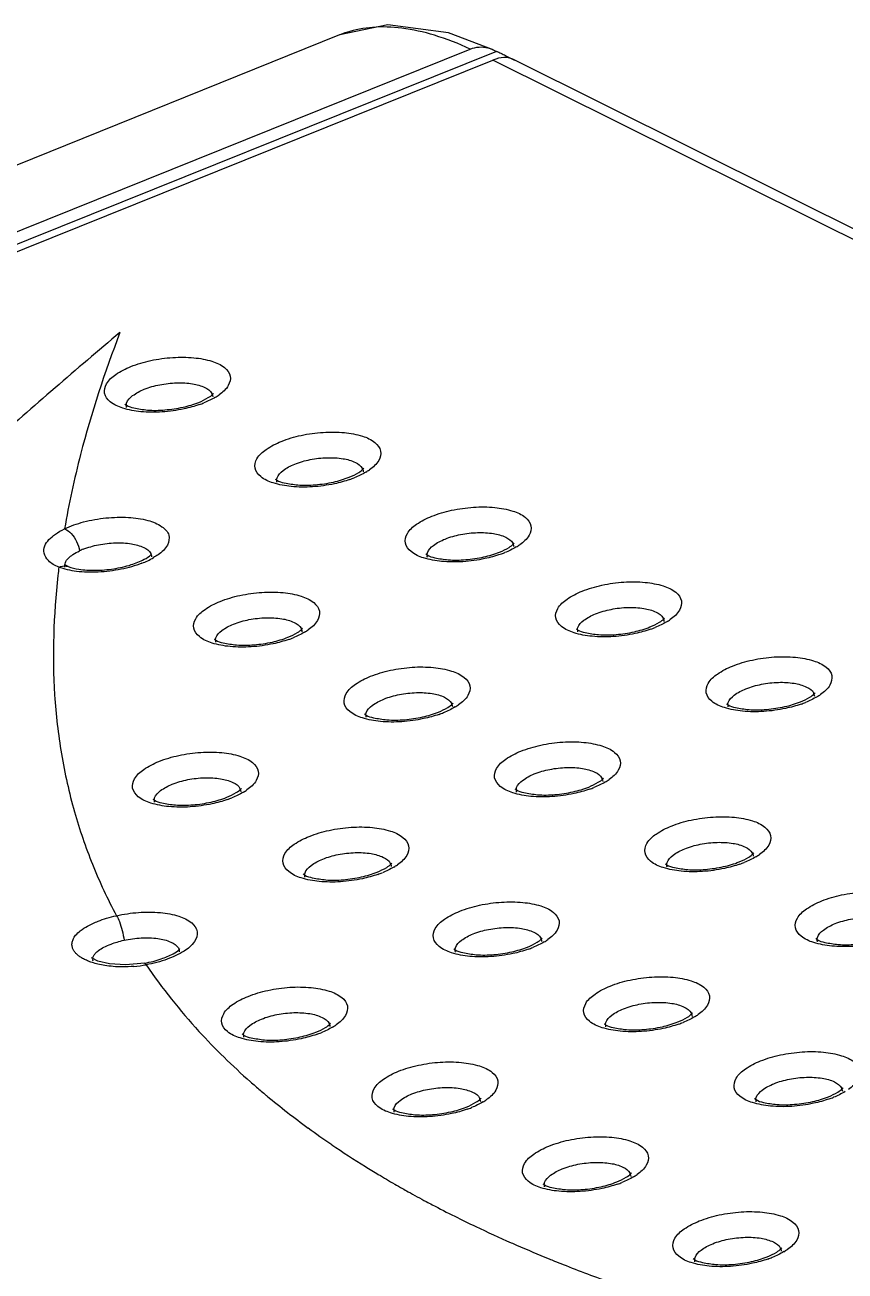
# Model space of a CAD drawing. Header units: millimetres. Extents: x 2099 to 2627, y -288 to 79.
# Drawn here: x 2248.92 to 2269.77, y -159.13 to -127.43 of the extents above; entities that cross this region are included whole.
import ezdxf

# ---------------------------------------------------------------- set-up
doc = ezdxf.new("R2010")
doc.units = ezdxf.units.MM
doc.layers.add('06___PRT_ALL_SURFS', color=7, linetype='Continuous')

msp = doc.modelspace()

# ---------------------------------------------------------------- linework, layer by layer
at = {"color": 7, "linetype": 'Continuous'}
for p, q in [((2256.919, -127.686), (2192.947, -153.447)), ((2325.911, -160.482), (2261.323, -128.306)), ((2250.016, -141.209), (2249.948, -141.178)), ((2250.016, -141.209), (2250.016, -141.209)), ((2250.641, -151.243), (2250.641, -151.242)), ((2251.966, -151.298), (2251.479, -151.345)), ((2252, -151.34), (2251.966, -151.298))]:
    msp.add_line(p, q, dxfattribs=at)
for points in [[(2260.826, -128.063), (2259.686, -127.634), (2258.145, -127.431), (2256.924, -127.684)], [(2251.479, -151.345), (2251.071, -151.319), (2250.775, -151.247), (2250.627, -151.175), (2250.612, -151.164)]]:
    msp.add_lwpolyline(points, dxfattribs=at)
for centre, radius, start, end in [((2365.368, -270.402), 176.829, 130.15633, 131.56336), ((2253.472, -136.903), 0.222, 18.2827, 23.0483), ((2252.87, -135.415), 1.735, 300.9722, 304.525), ((2251.757, -137.125), 0.264, 175.465, 187.7206), ((2252.441, -134.491), 2.754, 289.3773, 291.9184), ((2257.295, -138.807), 0.222, 18.2827, 23.0483), ((2256.693, -137.319), 1.735, 300.9722, 304.525), ((2255.58, -139.029), 0.264, 175.465, 187.7206), ((2256.265, -136.396), 2.754, 289.3773, 291.9184), ((2261.119, -140.712), 0.222, 18.2827, 23.0483), ((2260.516, -139.224), 1.735, 300.9722, 304.525), ((2251.01, -142.293), 1.641, 111.9002, 115.3527), ((2251.027, -138.929), 2.361, 291.5292, 295.4166), ((2251.186, -139.263), 1.991, 295.415, 300.2321), ((2259.404, -140.934), 0.264, 175.465, 187.7206), ((2260.088, -138.3), 2.754, 289.3773, 291.9184), ((2264.942, -142.617), 0.222, 18.2827, 23.0483), ((2264.34, -141.129), 1.735, 300.9722, 304.525), ((2255.74, -142.878), 0.222, 18.2827, 23.0483), ((2255.137, -141.39), 1.735, 300.9722, 304.525), ((2263.227, -142.839), 0.264, 175.465, 187.7206), ((2263.912, -140.205), 2.754, 289.3773, 291.9184), ((2254.024, -143.1), 0.264, 175.465, 187.7206), ((2254.709, -140.467), 2.754, 289.3773, 291.9184), ((2268.766, -144.522), 0.222, 18.2827, 23.0483), ((2268.163, -143.034), 1.735, 300.9722, 304.525), ((2259.563, -144.783), 0.222, 18.2827, 23.0483), ((2258.961, -143.295), 1.735, 300.9722, 304.525), ((2267.051, -144.744), 0.264, 175.465, 187.7206), ((2267.735, -142.11), 2.754, 289.3773, 291.9184), ((2257.848, -145.005), 0.264, 175.465, 187.7206), ((2258.532, -142.371), 2.754, 289.3773, 291.9184), ((2263.387, -146.688), 0.222, 18.2827, 23.0483), ((2262.784, -145.2), 1.735, 300.9722, 304.525), ((2253.153, -144.537), 2.754, 289.3773, 291.9184), ((2254.184, -146.949), 0.222, 18.2827, 23.0483), ((2253.581, -145.461), 1.735, 300.9722, 304.525), ((2261.671, -146.91), 0.264, 175.465, 187.7206), ((2262.356, -144.276), 2.754, 289.3773, 291.9184), ((2252.468, -147.171), 0.264, 175.465, 187.7206), ((2267.21, -148.592), 0.222, 18.2827, 23.0483), ((2266.608, -147.104), 1.735, 300.9722, 304.525), ((2258.007, -148.854), 0.222, 18.2827, 23.0483), ((2257.405, -147.366), 1.735, 300.9722, 304.525), ((2265.495, -148.815), 0.264, 175.465, 187.7206), ((2266.179, -146.181), 2.754, 289.3773, 291.9184), ((2256.292, -149.076), 0.264, 175.465, 187.7206), ((2256.976, -146.442), 2.754, 289.3773, 291.9184), ((2261.831, -150.759), 0.222, 18.2827, 23.0483), ((2261.228, -149.271), 1.735, 300.9722, 304.525), ((2269.318, -150.719), 0.264, 175.465, 187.7206), ((2250.826, -151.212), 0.187, 170.9282, 189.1969), ((2252.589, -151.033), 0.262, 5.285, 17.8376), ((2260.115, -150.981), 0.264, 175.465, 187.7206), ((2260.8, -148.347), 2.754, 289.3773, 291.9184), ((2251.409, -148.081), 3.313, 274.8244, 280.2852), ((2265.654, -152.663), 0.222, 18.2827, 23.0483), ((2265.052, -151.175), 1.735, 300.9722, 304.525), ((2255.421, -150.513), 2.754, 289.3773, 291.9184), ((2256.451, -152.925), 0.222, 18.2827, 23.0483), ((2255.849, -151.437), 1.735, 300.9722, 304.525), ((2263.939, -152.885), 0.264, 175.465, 187.7206), ((2264.623, -150.252), 2.754, 289.3773, 291.9184), ((2254.736, -153.147), 0.264, 175.465, 187.7206), ((2267.418, -139.852), 19.293, 229.0644, 230.011), ((2267.62, -139.611), 19.607, 230.0091, 230.2194), ((2268.376, -138.683), 20.804, 230.2543, 233.9019), ((2269.478, -154.568), 0.222, 18.2827, 23.0483), ((2259.244, -152.418), 2.754, 289.3773, 291.9184), ((2260.275, -154.829), 0.222, 18.2827, 23.0483), ((2259.672, -153.341), 1.735, 300.9722, 304.525), ((2267.762, -154.79), 0.264, 175.465, 187.7206), ((2268.447, -152.156), 2.754, 289.3773, 291.9184), ((2258.56, -155.052), 0.264, 175.465, 187.7206), ((2269.4, -137.301), 22.523, 233.869, 235.7387), ((2270.409, -135.819), 24.317, 235.7395, 238.1386), ((2271.182, -134.588), 25.771, 238.1246, 238.9848), ((2271.633, -133.836), 26.647, 238.9854, 240.0234), ((2271.974, -133.247), 27.328, 240.0211, 240.4958), ((2263.068, -154.323), 2.754, 289.3773, 291.9184), ((2264.098, -156.734), 0.222, 18.2827, 23.0483), ((2263.496, -155.246), 1.735, 300.9722, 304.525), ((2272.166, -132.908), 27.718, 240.4955, 240.8373), ((2272.513, -132.285), 28.431, 240.8404, 241.9007), ((2262.383, -156.956), 0.264, 175.465, 187.7206), ((2272.868, -131.621), 29.183, 241.8976, 242.2331), ((2273.297, -130.802), 30.108, 242.2379, 243.4649), ((2273.891, -129.618), 31.433, 243.4603, 244.543), ((2275.021, -127.238), 34.067, 244.5471, 246.2089), ((2275.812, -125.464), 36.01, 246.1962, 246.4337), ((2276.71, -123.381), 38.278, 246.4492, 247.7938), ((2277.28, -121.99), 39.781, 247.7896, 248.0061), ((2266.891, -156.227), 2.754, 289.3773, 291.9184), ((2267.922, -158.639), 0.222, 18.2827, 23.0483), ((2267.319, -157.151), 1.735, 300.9722, 304.525), ((2277.496, -121.456), 40.358, 248.0064, 248.3388), ((2278.416, -119.108), 42.879, 248.354, 250.1296), ((2266.206, -158.861), 0.264, 175.465, 187.7206)]:
    msp.add_arc(centre, radius, start, end, dxfattribs=at)
for points, start_tangent, end_tangent in [([(2251.336, -135.253), (2250.335, -138.356), (2249.926, -140.25)], (-0.357003, -0.934103), (-0.169471, -0.985535)), ([(2251.613, -136.121), (2252.118, -135.969), (2252.676, -135.891), (2253.216, -135.898), (2253.674, -135.988), (2253.994, -136.15), (2254.137, -136.365), (2254.088, -136.605), (2253.853, -136.844)], (0.927618, 0.373531), (-0.823672, -0.567066)), ([(2251.866, -137.27), (2251.408, -137.179), (2251.088, -137.017), (2250.945, -136.802), (2250.994, -136.562), (2251.23, -136.324), (2251.613, -136.121)], (-0.995126, 0.098613), (0.927618, 0.373531)), ([(2251.954, -136.699), (2252.347, -136.585), (2252.778, -136.536), (2253.182, -136.561), (2253.495, -136.655), (2253.672, -136.805), (2253.677, -136.815)], (0.927618, 0.373531), (0.391937, -0.919992)), ([(2251.494, -137.104), (2251.504, -137.049), (2251.658, -136.862)], (0.079018, 0.996873), (0.798858, 0.601519)), ([(2251.658, -136.862), (2251.954, -136.699)], (0.798858, 0.601519), (0.927618, 0.373531)), ([(2253.338, -137.033), (2253.58, -136.912), (2253.695, -136.822)], (0.927618, 0.373531), (0.660031, 0.751238)), ([(2253.762, -136.902), (2253.469, -137.046)], (-0.857223, -0.514945), (-0.927618, -0.373531)), ([(2253.683, -136.833), (2253.695, -136.891)], (0.314131, -0.94938), (0.078141, -0.996942)), ([(2253.695, -136.822), (2253.711, -136.805)], (0.660031, 0.751238), (0.813756, 0.581206)), ([(2251.46, -137.079), (2251.5, -137.106), (2251.69, -137.175), (2252.032, -137.228)], (0.910348, -0.413844), (0.995277, -0.097074)), ([(2252.964, -137.199), (2252.407, -137.276), (2251.866, -137.27)], (-0.977407, -0.211367), (-0.995126, 0.098613)), ([(2252.032, -137.228), (2252.477, -137.224), (2252.941, -137.154)], (0.995277, -0.097074), (0.975849, 0.218447)), ([(2252.941, -137.154), (2253.338, -137.033)], (0.975849, 0.218447), (0.927618, 0.373531)), ([(2253.355, -137.089), (2252.964, -137.199)], (-0.943267, -0.332036), (-0.977407, -0.211367)), ([(2255.436, -138.026), (2255.942, -137.873), (2256.499, -137.796), (2257.039, -137.803), (2257.497, -137.893), (2257.817, -138.055), (2257.961, -138.27), (2257.912, -138.51), (2257.676, -138.748)], (0.927618, 0.373531), (-0.823672, -0.567066)), ([(2255.69, -139.174), (2255.232, -139.084), (2254.912, -138.922), (2254.768, -138.707), (2254.817, -138.467), (2255.053, -138.229), (2255.436, -138.026)], (-0.995126, 0.098613), (0.927618, 0.373531)), ([(2255.777, -138.604), (2256.171, -138.489), (2256.602, -138.441), (2257.005, -138.466), (2257.319, -138.56), (2257.495, -138.71), (2257.5, -138.72)], (0.927618, 0.373531), (0.391937, -0.919992)), ([(2255.317, -139.009), (2255.328, -138.954), (2255.481, -138.767)], (0.079018, 0.996873), (0.798858, 0.601519)), ([(2255.481, -138.767), (2255.777, -138.604)], (0.798858, 0.601519), (0.927618, 0.373531)), ([(2257.161, -138.937), (2257.404, -138.816), (2257.519, -138.727)], (0.927618, 0.373531), (0.660031, 0.751238)), ([(2257.586, -138.807), (2257.293, -138.951)], (-0.857223, -0.514945), (-0.927618, -0.373531)), ([(2257.507, -138.738), (2257.518, -138.796)], (0.314131, -0.94938), (0.078141, -0.996942)), ([(2257.519, -138.727), (2257.534, -138.71)], (0.660031, 0.751238), (0.813756, 0.581206)), ([(2255.284, -138.983), (2255.323, -139.01), (2255.513, -139.08), (2255.856, -139.132)], (0.910348, -0.413844), (0.995277, -0.097074)), ([(2256.787, -139.104), (2256.23, -139.181), (2255.69, -139.174)], (-0.977407, -0.211367), (-0.995126, 0.098613)), ([(2255.856, -139.132), (2256.3, -139.129), (2256.764, -139.059)], (0.995277, -0.097074), (0.975849, 0.218447)), ([(2256.764, -139.059), (2257.161, -138.937)], (0.975849, 0.218447), (0.927618, 0.373531)), ([(2257.179, -138.994), (2256.787, -139.104)], (-0.943267, -0.332036), (-0.977407, -0.211367)), ([(2259.26, -139.931), (2259.765, -139.778), (2260.323, -139.701), (2260.863, -139.707), (2261.321, -139.798), (2261.641, -139.96), (2261.784, -140.175), (2261.735, -140.415), (2261.5, -140.653)], (0.927618, 0.373531), (-0.823672, -0.567066)), ([(2249.926, -140.25), (2250.41, -140.076), (2250.98, -139.974), (2251.548, -139.96), (2252.045, -140.037), (2252.403, -140.195), (2252.576, -140.412), (2252.541, -140.662), (2252.303, -140.91), (2252.188, -140.983)], (0.903171, 0.429281), (-0.863464, -0.50441)), ([(2259.513, -141.079), (2259.055, -140.989), (2258.735, -140.827), (2258.592, -140.612), (2258.641, -140.372), (2258.876, -140.133), (2259.26, -139.931)], (-0.995126, 0.098613), (0.927618, 0.373531)), ([(2249.781, -141.225), (2249.515, -141.058), (2249.407, -140.867), (2249.425, -140.685), (2249.53, -140.524), (2249.693, -140.385), (2249.926, -140.25)], (-0.926482, 0.37634), (0.896535, 0.442973)), ([(2249.926, -140.25), (2250.094, -140.369), (2250.233, -140.573), (2250.307, -140.81)], (0.934082, -0.35706), (0.144677, -0.989479)), ([(2259.601, -140.509), (2259.994, -140.394), (2260.425, -140.346), (2260.829, -140.37), (2261.142, -140.465), (2261.319, -140.615), (2261.323, -140.625)], (0.927618, 0.373531), (0.391937, -0.919992)), ([(2250.398, -140.77), (2250.791, -140.656), (2251.223, -140.607), (2251.626, -140.632)], (0.927618, 0.373531), (0.986683, -0.162656)), ([(2251.626, -140.632), (2251.939, -140.726), (2252.116, -140.876), (2252.128, -140.906)], (0.986683, -0.162656), (0.304893, -0.952387)), ([(2259.141, -140.913), (2259.151, -140.859), (2259.304, -140.672)], (0.079018, 0.996873), (0.798858, 0.601519)), ([(2259.304, -140.672), (2259.601, -140.509)], (0.798858, 0.601519), (0.927618, 0.373531)), ([(2260.985, -140.842), (2261.227, -140.721), (2261.342, -140.632)], (0.927618, 0.373531), (0.660031, 0.751238)), ([(2261.409, -140.711), (2261.116, -140.856)], (-0.857223, -0.514945), (-0.927618, -0.373531)), ([(2261.33, -140.642), (2261.342, -140.701)], (0.314131, -0.94938), (0.078141, -0.996942)), ([(2261.342, -140.632), (2261.358, -140.615)], (0.660031, 0.751238), (0.813756, 0.581206)), ([(2249.934, -141.222), (2249.948, -141.109), (2250.023, -140.998)], (-0.136133, 0.990691), (0.695245, 0.718773)), ([(2250.023, -140.998), (2250.14, -140.903)], (0.695245, 0.718773), (0.831534, 0.555474)), ([(2250.14, -140.903), (2250.307, -140.81)], (0.831534, 0.555474), (0.903125, 0.429377)), ([(2251.623, -141.161), (2251.953, -141.024), (2252.123, -140.909), (2252.138, -140.891)], (0.944282, 0.329138), (0.649672, 0.760214)), ([(2252.128, -140.906), (2252.139, -140.962)], (0.304893, -0.952387), (0.078141, -0.996942)), ([(2259.107, -140.888), (2259.147, -140.915), (2259.337, -140.985), (2259.679, -141.037)], (0.910348, -0.413844), (0.995277, -0.097074)), ([(2260.611, -141.008), (2260.053, -141.086), (2259.513, -141.079)], (-0.977407, -0.211367), (-0.995126, 0.098613)), ([(2259.679, -141.037), (2260.124, -141.034), (2260.588, -140.964)], (0.995277, -0.097074), (0.975849, 0.218447)), ([(2260.588, -140.964), (2260.985, -140.842)], (0.975849, 0.218447), (0.927618, 0.373531)), ([(2261.002, -140.899), (2260.611, -141.008)], (-0.943267, -0.332036), (-0.977407, -0.211367)), ([(2249.781, -141.225), (2249.757, -141.436), (2249.674, -144.477), (2249.848, -145.974), (2250.18, -147.45), (2250.636, -148.784), (2251.246, -150.092)], (-0.122356, -0.992486), (0.470871, -0.882202)), ([(2249.781, -141.225), (2249.971, -141.196)], (0.90362, 0.428335), (0.981474, -0.191594)), ([(2250.231, -141.332), (2249.781, -141.225)], (-0.992171, 0.124889), (-0.933561, 0.358418)), ([(2249.971, -141.196), (2250.016, -141.209)], (0.981474, -0.191594), (0.928991, -0.370101)), ([(2250.016, -141.209), (2250.29, -141.278), (2250.702, -141.305), (2251.177, -141.265), (2251.623, -141.161)], (0.933561, -0.358419), (0.944282, 0.329138)), ([(2251.893, -141.125), (2251.364, -141.279), (2250.784, -141.351), (2250.231, -141.332)], (-0.929839, -0.367967), (-0.992171, 0.124889)), ([(2263.083, -141.836), (2263.589, -141.683), (2264.146, -141.605), (2264.686, -141.612), (2265.144, -141.702), (2265.464, -141.865), (2265.608, -142.079), (2265.559, -142.32), (2265.323, -142.558)], (0.927618, 0.373531), (-0.823672, -0.567066)), ([(2253.88, -142.097), (2254.386, -141.944), (2254.943, -141.867), (2255.484, -141.873), (2255.942, -141.964), (2256.261, -142.126), (2256.405, -142.341), (2256.356, -142.581), (2256.12, -142.819)], (0.927618, 0.373531), (-0.823672, -0.567066)), ([(2263.337, -142.984), (2262.879, -142.894), (2262.559, -142.731), (2262.415, -142.517), (2262.464, -142.276), (2262.7, -142.038), (2263.083, -141.836)], (-0.995126, 0.098613), (0.927618, 0.373531)), ([(2254.134, -143.245), (2253.676, -143.155), (2253.356, -142.993), (2253.212, -142.778), (2253.261, -142.538), (2253.497, -142.299), (2253.88, -142.097)], (-0.995126, 0.098613), (0.927618, 0.373531)), ([(2263.424, -142.414), (2263.818, -142.299), (2264.249, -142.25), (2264.652, -142.275), (2264.966, -142.37), (2265.142, -142.519), (2265.147, -142.53)], (0.927618, 0.373531), (0.391937, -0.919992)), ([(2254.221, -142.675), (2254.615, -142.56), (2255.046, -142.512), (2255.449, -142.537), (2255.763, -142.631), (2255.939, -142.781), (2255.944, -142.791)], (0.927618, 0.373531), (0.391937, -0.919992)), ([(2262.964, -142.818), (2262.974, -142.764), (2263.128, -142.577)], (0.079018, 0.996873), (0.798858, 0.601519)), ([(2263.128, -142.577), (2263.424, -142.414)], (0.798858, 0.601519), (0.927618, 0.373531)), ([(2264.808, -142.747), (2265.051, -142.626), (2265.166, -142.537)], (0.927618, 0.373531), (0.660031, 0.751238)), ([(2265.233, -142.616), (2264.94, -142.76)], (-0.857223, -0.514945), (-0.927618, -0.373531)), ([(2265.153, -142.547), (2265.165, -142.606)], (0.314131, -0.94938), (0.078141, -0.996942)), ([(2265.166, -142.537), (2265.181, -142.52)], (0.660031, 0.751238), (0.813756, 0.581206)), ([(2253.761, -143.079), (2253.772, -143.025), (2253.925, -142.838)], (0.079018, 0.996873), (0.798858, 0.601519)), ([(2253.925, -142.838), (2254.221, -142.675)], (0.798858, 0.601519), (0.927618, 0.373531)), ([(2255.605, -143.008), (2255.848, -142.887), (2255.963, -142.798)], (0.927618, 0.373531), (0.660031, 0.751238)), ([(2256.03, -142.877), (2255.737, -143.022)], (-0.857223, -0.514945), (-0.927618, -0.373531)), ([(2255.951, -142.808), (2255.962, -142.867)], (0.314131, -0.94938), (0.078141, -0.996942)), ([(2255.963, -142.798), (2255.979, -142.781)], (0.660031, 0.751238), (0.813756, 0.581206)), ([(2262.93, -142.793), (2262.97, -142.82), (2263.16, -142.889), (2263.503, -142.942)], (0.910348, -0.413844), (0.995277, -0.097074)), ([(2264.434, -142.913), (2263.877, -142.991), (2263.337, -142.984)], (-0.977407, -0.211367), (-0.995126, 0.098613)), ([(2263.503, -142.942), (2263.947, -142.939), (2264.411, -142.868)], (0.995277, -0.097074), (0.975849, 0.218447)), ([(2264.411, -142.868), (2264.808, -142.747)], (0.975849, 0.218447), (0.927618, 0.373531)), ([(2264.825, -142.803), (2264.434, -142.913)], (-0.943267, -0.332036), (-0.977407, -0.211367)), ([(2253.728, -143.054), (2253.768, -143.081), (2253.957, -143.151), (2254.3, -143.203)], (0.910348, -0.413844), (0.995277, -0.097074)), ([(2255.231, -143.174), (2254.674, -143.252), (2254.134, -143.245)], (-0.977407, -0.211367), (-0.995126, 0.098613)), ([(2254.3, -143.203), (2254.745, -143.2), (2255.209, -143.13)], (0.995277, -0.097074), (0.975849, 0.218447)), ([(2255.209, -143.13), (2255.605, -143.008)], (0.975849, 0.218447), (0.927618, 0.373531)), ([(2255.623, -143.065), (2255.231, -143.174)], (-0.943267, -0.332036), (-0.977407, -0.211367)), ([(2266.907, -143.74), (2267.412, -143.588), (2267.969, -143.51), (2268.51, -143.517), (2268.968, -143.607), (2269.288, -143.769), (2269.431, -143.984), (2269.382, -144.224), (2269.147, -144.463)], (0.927618, 0.373531), (-0.823672, -0.567066)), ([(2257.704, -144.002), (2258.209, -143.849), (2258.767, -143.771), (2259.307, -143.778), (2259.765, -143.868), (2260.085, -144.031), (2260.229, -144.245), (2260.18, -144.486), (2259.944, -144.724)], (0.927618, 0.373531), (-0.823672, -0.567066)), ([(2267.16, -144.889), (2266.702, -144.798), (2266.382, -144.636), (2266.239, -144.421), (2266.288, -144.181), (2266.523, -143.943), (2266.907, -143.74)], (-0.995126, 0.098613), (0.927618, 0.373531)), ([(2257.957, -145.15), (2257.499, -145.06), (2257.179, -144.897), (2257.036, -144.683), (2257.085, -144.442), (2257.321, -144.204), (2257.704, -144.002)], (-0.995126, 0.098613), (0.927618, 0.373531)), ([(2267.248, -144.318), (2267.641, -144.204), (2268.072, -144.155), (2268.475, -144.18), (2268.789, -144.274), (2268.966, -144.424), (2268.97, -144.434)], (0.927618, 0.373531), (0.391937, -0.919992)), ([(2258.045, -144.58), (2258.438, -144.465), (2258.87, -144.417), (2259.273, -144.441), (2259.586, -144.536), (2259.763, -144.686), (2259.768, -144.696)], (0.927618, 0.373531), (0.391937, -0.919992)), ([(2266.788, -144.723), (2266.798, -144.668), (2266.951, -144.481)], (0.079018, 0.996873), (0.798858, 0.601519)), ([(2266.951, -144.481), (2267.248, -144.318)], (0.798858, 0.601519), (0.927618, 0.373531)), ([(2268.631, -144.652), (2268.874, -144.531), (2268.989, -144.441)], (0.927618, 0.373531), (0.660031, 0.751238)), ([(2269.056, -144.521), (2268.763, -144.665)], (-0.857223, -0.514945), (-0.927618, -0.373531)), ([(2268.977, -144.452), (2268.989, -144.51)], (0.314131, -0.94938), (0.078141, -0.996942)), ([(2268.989, -144.441), (2269.005, -144.424)], (0.660031, 0.751238), (0.813756, 0.581206)), ([(2257.585, -144.984), (2257.595, -144.93), (2257.749, -144.743)], (0.079018, 0.996873), (0.798858, 0.601519)), ([(2257.749, -144.743), (2258.045, -144.58)], (0.798858, 0.601519), (0.927618, 0.373531)), ([(2259.429, -144.913), (2259.671, -144.792), (2259.786, -144.703)], (0.927618, 0.373531), (0.660031, 0.751238)), ([(2259.853, -144.782), (2259.56, -144.927)], (-0.857223, -0.514945), (-0.927618, -0.373531)), ([(2259.774, -144.713), (2259.786, -144.772)], (0.314131, -0.94938), (0.078141, -0.996942)), ([(2259.786, -144.703), (2259.802, -144.686)], (0.660031, 0.751238), (0.813756, 0.581206)), ([(2266.754, -144.698), (2266.794, -144.725), (2266.984, -144.794), (2267.326, -144.847)], (0.910348, -0.413844), (0.995277, -0.097074)), ([(2268.258, -144.818), (2267.7, -144.895), (2267.16, -144.889)], (-0.977407, -0.211367), (-0.995126, 0.098613)), ([(2267.326, -144.847), (2267.771, -144.843), (2268.235, -144.773)], (0.995277, -0.097074), (0.975849, 0.218447)), ([(2268.235, -144.773), (2268.631, -144.652)], (0.975849, 0.218447), (0.927618, 0.373531)), ([(2268.649, -144.708), (2268.258, -144.818)], (-0.943267, -0.332036), (-0.977407, -0.211367)), ([(2257.551, -144.959), (2257.591, -144.986), (2257.781, -145.055), (2258.123, -145.108)], (0.910348, -0.413844), (0.995277, -0.097074)), ([(2259.055, -145.079), (2258.498, -145.157), (2257.957, -145.15)], (-0.977407, -0.211367), (-0.995126, 0.098613)), ([(2258.123, -145.108), (2258.568, -145.105), (2259.032, -145.035)], (0.995277, -0.097074), (0.975849, 0.218447)), ([(2259.032, -145.035), (2259.429, -144.913)], (0.975849, 0.218447), (0.927618, 0.373531)), ([(2259.446, -144.97), (2259.055, -145.079)], (-0.943267, -0.332036), (-0.977407, -0.211367)), ([(2261.527, -145.906), (2262.033, -145.754), (2262.59, -145.676), (2263.131, -145.683), (2263.588, -145.773), (2263.908, -145.936), (2264.052, -146.15), (2264.003, -146.39), (2263.767, -146.629)], (0.927618, 0.373531), (-0.823672, -0.567066)), ([(2252.325, -146.168), (2252.83, -146.015), (2253.387, -145.938), (2253.928, -145.944), (2254.386, -146.035), (2254.706, -146.197), (2254.849, -146.412), (2254.8, -146.652), (2254.564, -146.89)], (0.927618, 0.373531), (-0.823672, -0.567066)), ([(2261.781, -147.055), (2261.323, -146.965), (2261.003, -146.802), (2260.859, -146.587), (2260.908, -146.347), (2261.144, -146.109), (2261.527, -145.906)], (-0.995126, 0.098613), (0.927618, 0.373531)), ([(2252.578, -147.316), (2252.12, -147.226), (2251.8, -147.064), (2251.657, -146.849), (2251.706, -146.609), (2251.941, -146.37), (2252.325, -146.168)], (-0.995126, 0.098613), (0.927618, 0.373531)), ([(2261.868, -146.484), (2262.262, -146.37), (2262.693, -146.321), (2263.096, -146.346), (2263.41, -146.441), (2263.586, -146.59), (2263.591, -146.601)], (0.927618, 0.373531), (0.391937, -0.919992)), ([(2252.369, -146.909), (2252.665, -146.746)], (0.798858, 0.601519), (0.927618, 0.373531)), ([(2252.665, -146.746), (2253.059, -146.631), (2253.49, -146.583), (2253.893, -146.608), (2254.207, -146.702), (2254.384, -146.852), (2254.388, -146.862)], (0.927618, 0.373531), (0.391937, -0.919992)), ([(2261.408, -146.889), (2261.419, -146.834), (2261.572, -146.648)], (0.079018, 0.996873), (0.798858, 0.601519)), ([(2261.572, -146.648), (2261.868, -146.484)], (0.798858, 0.601519), (0.927618, 0.373531)), ([(2263.252, -146.818), (2263.495, -146.697), (2263.61, -146.608)], (0.927618, 0.373531), (0.660031, 0.751238)), ([(2263.677, -146.687), (2263.384, -146.831)], (-0.857223, -0.514945), (-0.927618, -0.373531)), ([(2263.598, -146.618), (2263.609, -146.676)], (0.314131, -0.94938), (0.078141, -0.996942)), ([(2263.61, -146.608), (2263.625, -146.591)], (0.660031, 0.751238), (0.813756, 0.581206)), ([(2252.205, -147.15), (2252.216, -147.096), (2252.369, -146.909)], (0.079018, 0.996873), (0.798858, 0.601519)), ([(2253.653, -147.201), (2254.049, -147.079)], (0.975849, 0.218447), (0.927618, 0.373531)), ([(2254.049, -147.079), (2254.292, -146.958), (2254.407, -146.869)], (0.927618, 0.373531), (0.660031, 0.751238)), ([(2254.474, -146.948), (2254.181, -147.093)], (-0.857223, -0.514945), (-0.927618, -0.373531)), ([(2254.395, -146.879), (2254.406, -146.938)], (0.314131, -0.94938), (0.078141, -0.996942)), ([(2254.407, -146.869), (2254.423, -146.852)], (0.660031, 0.751238), (0.813756, 0.581206)), ([(2261.375, -146.864), (2261.414, -146.891), (2261.604, -146.96), (2261.947, -147.013)], (0.910348, -0.413844), (0.995277, -0.097074)), ([(2262.878, -146.984), (2262.321, -147.062), (2261.781, -147.055)], (-0.977407, -0.211367), (-0.995126, 0.098613)), ([(2261.947, -147.013), (2262.392, -147.01), (2262.856, -146.939)], (0.995277, -0.097074), (0.975849, 0.218447)), ([(2262.856, -146.939), (2263.252, -146.818)], (0.975849, 0.218447), (0.927618, 0.373531)), ([(2263.27, -146.874), (2262.878, -146.984)], (-0.943267, -0.332036), (-0.977407, -0.211367)), ([(2252.172, -147.125), (2252.212, -147.152), (2252.401, -147.222), (2252.744, -147.274)], (0.910348, -0.413844), (0.995277, -0.097074)), ([(2253.676, -147.245), (2253.118, -147.323), (2252.578, -147.316)], (-0.977407, -0.211367), (-0.995126, 0.098613)), ([(2252.744, -147.274), (2253.189, -147.271), (2253.653, -147.201)], (0.995277, -0.097074), (0.975849, 0.218447)), ([(2254.067, -147.136), (2253.676, -147.245)], (-0.943267, -0.332036), (-0.977407, -0.211367)), ([(2265.351, -147.811), (2265.856, -147.659), (2266.414, -147.581), (2266.954, -147.588), (2267.412, -147.678), (2267.732, -147.84), (2267.875, -148.055), (2267.826, -148.295), (2267.591, -148.534)], (0.927618, 0.373531), (-0.823672, -0.567066)), ([(2256.148, -148.073), (2256.654, -147.92), (2257.211, -147.842), (2257.751, -147.849), (2258.209, -147.939), (2258.529, -148.102), (2258.673, -148.316), (2258.624, -148.557), (2258.388, -148.795)], (0.927618, 0.373531), (-0.823672, -0.567066)), ([(2265.604, -148.959), (2265.146, -148.869), (2264.826, -148.707), (2264.683, -148.492), (2264.732, -148.252), (2264.968, -148.014), (2265.351, -147.811)], (-0.995126, 0.098613), (0.927618, 0.373531)), ([(2256.401, -149.221), (2255.943, -149.131), (2255.624, -148.968), (2255.48, -148.754), (2255.529, -148.513), (2255.765, -148.275), (2256.148, -148.073)], (-0.995126, 0.098613), (0.927618, 0.373531)), ([(2265.692, -148.389), (2266.085, -148.275), (2266.516, -148.226), (2266.92, -148.251), (2267.233, -148.345), (2267.41, -148.495), (2267.415, -148.505)], (0.927618, 0.373531), (0.391937, -0.919992)), ([(2256.193, -148.814), (2256.489, -148.651)], (0.798858, 0.601519), (0.927618, 0.373531)), ([(2256.489, -148.651), (2256.883, -148.536), (2257.314, -148.487), (2257.717, -148.512), (2258.031, -148.607), (2258.207, -148.756), (2258.212, -148.767)], (0.927618, 0.373531), (0.391937, -0.919992)), ([(2265.232, -148.794), (2265.242, -148.739), (2265.396, -148.552)], (0.079018, 0.996873), (0.798858, 0.601519)), ([(2265.396, -148.552), (2265.692, -148.389)], (0.798858, 0.601519), (0.927618, 0.373531)), ([(2267.076, -148.723), (2267.318, -148.602), (2267.433, -148.512)], (0.927618, 0.373531), (0.660031, 0.751238)), ([(2267.5, -148.592), (2267.207, -148.736)], (-0.857223, -0.514945), (-0.927618, -0.373531)), ([(2267.421, -148.523), (2267.433, -148.581)], (0.314131, -0.94938), (0.078141, -0.996942)), ([(2267.433, -148.512), (2267.449, -148.495)], (0.660031, 0.751238), (0.813756, 0.581206)), ([(2256.029, -149.055), (2256.039, -149.001), (2256.193, -148.814)], (0.079018, 0.996873), (0.798858, 0.601519)), ([(2257.476, -149.105), (2257.873, -148.984)], (0.975849, 0.218447), (0.927618, 0.373531)), ([(2257.873, -148.984), (2258.115, -148.863), (2258.23, -148.774)], (0.927618, 0.373531), (0.660031, 0.751238)), ([(2258.297, -148.853), (2258.005, -148.997)], (-0.857223, -0.514945), (-0.927618, -0.373531)), ([(2258.218, -148.784), (2258.23, -148.843)], (0.314131, -0.94938), (0.078141, -0.996942)), ([(2258.23, -148.774), (2258.246, -148.757)], (0.660031, 0.751238), (0.813756, 0.581206)), ([(2265.198, -148.768), (2265.238, -148.795), (2265.428, -148.865), (2265.77, -148.917)], (0.910348, -0.413844), (0.995277, -0.097074)), ([(2266.702, -148.889), (2266.145, -148.966), (2265.604, -148.959)], (-0.977407, -0.211367), (-0.995126, 0.098613)), ([(2265.77, -148.917), (2266.215, -148.914), (2266.679, -148.844)], (0.995277, -0.097074), (0.975849, 0.218447)), ([(2266.679, -148.844), (2267.076, -148.723)], (0.975849, 0.218447), (0.927618, 0.373531)), ([(2267.093, -148.779), (2266.702, -148.889)], (-0.943267, -0.332036), (-0.977407, -0.211367)), ([(2255.995, -149.03), (2256.035, -149.057), (2256.225, -149.126), (2256.568, -149.179)], (0.910348, -0.413844), (0.995277, -0.097074)), ([(2257.499, -149.15), (2256.942, -149.228), (2256.401, -149.221)], (-0.977407, -0.211367), (-0.995126, 0.098613)), ([(2256.568, -149.179), (2257.012, -149.176), (2257.476, -149.105)], (0.995277, -0.097074), (0.975849, 0.218447)), ([(2257.89, -149.04), (2257.499, -149.15)], (-0.943267, -0.332036), (-0.977407, -0.211367)), ([(2269.174, -149.716), (2269.68, -149.563), (2270.237, -149.486), (2270.777, -149.492), (2271.235, -149.583), (2271.555, -149.745), (2271.699, -149.96), (2271.65, -150.2), (2271.414, -150.438)], (0.927618, 0.373531), (-0.823672, -0.567066)), ([(2259.972, -149.977), (2260.477, -149.825), (2261.034, -149.747), (2261.575, -149.754), (2262.033, -149.844), (2262.352, -150.006), (2262.496, -150.221), (2262.447, -150.461), (2262.211, -150.7)], (0.927618, 0.373531), (-0.823672, -0.567066)), ([(2269.428, -150.864), (2268.97, -150.774), (2268.65, -150.612), (2268.506, -150.397), (2268.555, -150.157), (2268.791, -149.918), (2269.174, -149.716)], (-0.995126, 0.098613), (0.927618, 0.373531)), ([(2250.508, -151.238), (2250.405, -151.189), (2250.319, -151.136), (2250.246, -151.079), (2250.188, -151.018), (2250.146, -150.951), (2250.12, -150.876), (2250.116, -150.791), (2250.142, -150.696), (2250.208, -150.59), (2250.327, -150.475), (2250.513, -150.354), (2250.778, -150.232)], (-0.921441, 0.388518), (0.933091, 0.359641)), ([(2250.778, -150.232), (2250.997, -150.157), (2251.246, -150.092)], (0.933064, 0.359709), (0.975397, 0.220453)), ([(2251.246, -150.092), (2251.805, -150.01), (2252.362, -150.014), (2252.833, -150.106), (2253.158, -150.275), (2253.296, -150.498), (2253.229, -150.748), (2252.965, -150.991), (2252.538, -151.197)], (0.975614, 0.219493), (-0.939408, -0.342802)), ([(2251.246, -150.092), (2251.322, -150.242), (2251.392, -150.47), (2251.439, -150.716)], (0.594853, -0.803834), (0.129964, -0.991519)), ([(2260.225, -151.126), (2259.767, -151.035), (2259.447, -150.873), (2259.303, -150.658), (2259.352, -150.418), (2259.588, -150.18), (2259.972, -149.977)], (-0.995126, 0.098613), (0.927618, 0.373531)), ([(2269.515, -150.294), (2269.909, -150.179), (2270.34, -150.131), (2270.743, -150.156), (2271.057, -150.25), (2271.233, -150.4), (2271.238, -150.41)], (0.927618, 0.373531), (0.391937, -0.919992)), ([(2260.016, -150.718), (2260.312, -150.555)], (0.798858, 0.601519), (0.927618, 0.373531)), ([(2260.312, -150.555), (2260.706, -150.441), (2261.137, -150.392), (2261.54, -150.417), (2261.854, -150.511), (2262.031, -150.661), (2262.035, -150.671)], (0.927618, 0.373531), (0.391937, -0.919992)), ([(2269.055, -150.698), (2269.066, -150.644), (2269.219, -150.457)], (0.079018, 0.996873), (0.798858, 0.601519)), ([(2269.219, -150.457), (2269.515, -150.294)], (0.798858, 0.601519), (0.927618, 0.373531)), ([(2250.791, -150.976), (2250.922, -150.894), (2251.109, -150.812)], (0.797884, 0.602811), (0.937467, 0.348073)), ([(2251.109, -150.812), (2251.264, -150.761), (2251.439, -150.716)], (0.937472, 0.34806), (0.975611, 0.219505)), ([(2251.439, -150.716), (2251.878, -150.656), (2252.297, -150.672), (2252.629, -150.762)], (0.975614, 0.219493), (0.915889, -0.401432)), ([(2252.629, -150.762), (2252.821, -150.912), (2252.839, -150.953)], (0.915889, -0.401432), (0.307648, -0.9515)), ([(2259.852, -150.96), (2259.863, -150.905), (2260.016, -150.718)], (0.079018, 0.996873), (0.798858, 0.601519)), ([(2261.3, -151.01), (2261.696, -150.889)], (0.975849, 0.218447), (0.927618, 0.373531)), ([(2261.696, -150.889), (2261.939, -150.768), (2262.054, -150.678)], (0.927618, 0.373531), (0.660031, 0.751238)), ([(2262.121, -150.758), (2261.828, -150.902)], (-0.857223, -0.514945), (-0.927618, -0.373531)), ([(2262.042, -150.689), (2262.053, -150.747)], (0.314131, -0.94938), (0.078141, -0.996942)), ([(2262.054, -150.678), (2262.07, -150.661)], (0.660031, 0.751238), (0.813756, 0.581206)), ([(2269.022, -150.673), (2269.061, -150.7), (2269.251, -150.77), (2269.594, -150.822)], (0.910348, -0.413844), (0.995277, -0.097074)), ([(2270.525, -150.793), (2269.968, -150.871), (2269.428, -150.864)], (-0.977407, -0.211367), (-0.995126, 0.098613)), ([(2269.594, -150.822), (2270.038, -150.819), (2270.502, -150.749)], (0.995277, -0.097074), (0.975849, 0.218447)), ([(2250.641, -151.183), (2250.659, -151.125), (2250.706, -151.054), (2250.791, -150.976)], (0.157436, 0.987529), (0.797884, 0.602811)), ([(2251.966, -151.298), (2252.385, -151.19)], (0.983777, 0.179397), (0.938407, 0.345533)), ([(2252.538, -151.197), (2252, -151.34)], (-0.939408, -0.342802), (-0.983777, -0.179397)), ([(2252.385, -151.19), (2252.688, -151.058), (2252.84, -150.95), (2252.859, -150.928)], (0.938407, 0.345533), (0.670622, 0.741799)), ([(2259.819, -150.935), (2259.859, -150.962), (2260.048, -151.031), (2260.391, -151.084)], (0.910348, -0.413844), (0.995277, -0.097074)), ([(2261.322, -151.055), (2260.765, -151.132), (2260.225, -151.126)], (-0.977407, -0.211367), (-0.995126, 0.098613)), ([(2260.391, -151.084), (2260.836, -151.08), (2261.3, -151.01)], (0.995277, -0.097074), (0.975849, 0.218447)), ([(2261.714, -150.945), (2261.322, -151.055)], (-0.943267, -0.332036), (-0.977407, -0.211367)), ([(2251.162, -151.384), (2250.951, -151.359), (2250.775, -151.324), (2250.629, -151.283), (2250.508, -151.238)], (-0.996797, 0.079968), (-0.921441, 0.388518)), ([(2251.688, -151.381), (2251.407, -151.393), (2251.162, -151.384)], (-0.996433, -0.084382), (-0.996797, 0.079968)), ([(2252, -151.34), (2253.344, -153.035), (2254.65, -154.315), (2254.777, -154.426)], (0.561382, -0.827557), (0.755423, -0.655237)), ([(2263.795, -151.882), (2264.301, -151.729), (2264.858, -151.652), (2265.398, -151.659), (2265.856, -151.749), (2266.176, -151.911), (2266.32, -152.126), (2266.271, -152.366), (2266.035, -152.604)], (0.927618, 0.373531), (-0.823672, -0.567066)), ([(2254.846, -153.292), (2254.388, -153.202), (2254.068, -153.039), (2253.924, -152.824), (2253.973, -152.584), (2254.209, -152.346), (2254.592, -152.143)], (-0.995126, 0.098613), (0.927618, 0.373531)), ([(2254.592, -152.143), (2255.098, -151.991), (2255.655, -151.913), (2256.195, -151.92), (2256.653, -152.01), (2256.973, -152.173), (2257.117, -152.387), (2257.068, -152.627), (2256.832, -152.866)], (0.927618, 0.373531), (-0.823672, -0.567066)), ([(2264.048, -153.03), (2263.59, -152.94), (2263.271, -152.778), (2263.127, -152.563), (2263.176, -152.323), (2263.412, -152.085), (2263.795, -151.882)], (-0.995126, 0.098613), (0.927618, 0.373531)), ([(2263.84, -152.623), (2264.136, -152.46)], (0.798858, 0.601519), (0.927618, 0.373531)), ([(2264.136, -152.46), (2264.529, -152.345), (2264.961, -152.297), (2265.364, -152.322), (2265.678, -152.416), (2265.854, -152.566), (2265.859, -152.576)], (0.927618, 0.373531), (0.391937, -0.919992)), ([(2254.637, -152.885), (2254.933, -152.721)], (0.798858, 0.601519), (0.927618, 0.373531)), ([(2254.933, -152.721), (2255.327, -152.607), (2255.758, -152.558), (2256.161, -152.583), (2256.475, -152.678), (2256.651, -152.827), (2256.656, -152.838)], (0.927618, 0.373531), (0.391937, -0.919992)), ([(2263.676, -152.865), (2263.686, -152.81), (2263.84, -152.623)], (0.079018, 0.996873), (0.798858, 0.601519)), ([(2265.123, -152.915), (2265.52, -152.793)], (0.975849, 0.218447), (0.927618, 0.373531)), ([(2265.52, -152.793), (2265.762, -152.672), (2265.877, -152.583)], (0.927618, 0.373531), (0.660031, 0.751238)), ([(2265.944, -152.663), (2265.652, -152.807)], (-0.857223, -0.514945), (-0.927618, -0.373531)), ([(2265.865, -152.594), (2265.877, -152.652)], (0.314131, -0.94938), (0.078141, -0.996942)), ([(2265.877, -152.583), (2265.893, -152.566)], (0.660031, 0.751238), (0.813756, 0.581206)), ([(2254.439, -153.101), (2254.479, -153.128), (2254.669, -153.197), (2255.012, -153.25)], (0.910348, -0.413844), (0.995277, -0.097074)), ([(2254.473, -153.126), (2254.483, -153.071), (2254.637, -152.885)], (0.079018, 0.996873), (0.798858, 0.601519)), ([(2255.92, -153.176), (2256.317, -153.055)], (0.975849, 0.218447), (0.927618, 0.373531)), ([(2256.334, -153.111), (2255.943, -153.221)], (-0.943267, -0.332036), (-0.977407, -0.211367)), ([(2256.317, -153.055), (2256.56, -152.934), (2256.675, -152.845)], (0.927618, 0.373531), (0.660031, 0.751238)), ([(2256.742, -152.924), (2256.449, -153.068)], (-0.857223, -0.514945), (-0.927618, -0.373531)), ([(2256.662, -152.855), (2256.674, -152.913)], (0.314131, -0.94938), (0.078141, -0.996942)), ([(2256.675, -152.845), (2256.69, -152.828)], (0.660031, 0.751238), (0.813756, 0.581206)), ([(2263.642, -152.839), (2263.682, -152.866), (2263.872, -152.936), (2264.215, -152.988)], (0.910348, -0.413844), (0.995277, -0.097074)), ([(2265.146, -152.96), (2264.589, -153.037), (2264.048, -153.03)], (-0.977407, -0.211367), (-0.995126, 0.098613)), ([(2264.215, -152.988), (2264.659, -152.985), (2265.123, -152.915)], (0.995277, -0.097074), (0.975849, 0.218447)), ([(2265.537, -152.85), (2265.146, -152.96)], (-0.943267, -0.332036), (-0.977407, -0.211367)), ([(2255.943, -153.221), (2255.386, -153.299), (2254.846, -153.292)], (-0.977407, -0.211367), (-0.995126, 0.098613)), ([(2255.012, -153.25), (2255.456, -153.247), (2255.92, -153.176)], (0.995277, -0.097074), (0.975849, 0.218447)), ([(2267.618, -153.787), (2268.124, -153.634), (2268.681, -153.557), (2269.222, -153.563), (2269.68, -153.654), (2269.999, -153.816), (2270.143, -154.031), (2270.094, -154.271), (2269.858, -154.509)], (0.927618, 0.373531), (-0.823672, -0.567066)), ([(2258.669, -155.196), (2258.211, -155.106), (2257.891, -154.944), (2257.748, -154.729), (2257.797, -154.489), (2258.032, -154.251), (2258.416, -154.048)], (-0.995126, 0.098613), (0.927618, 0.373531)), ([(2258.416, -154.048), (2258.921, -153.896), (2259.478, -153.818), (2260.019, -153.825), (2260.477, -153.915), (2260.797, -154.077), (2260.94, -154.292), (2260.891, -154.532), (2260.656, -154.771)], (0.927618, 0.373531), (-0.823672, -0.567066)), ([(2267.872, -154.935), (2267.414, -154.845), (2267.094, -154.683), (2266.95, -154.468), (2266.999, -154.228), (2267.235, -153.989), (2267.618, -153.787)], (-0.995126, 0.098613), (0.927618, 0.373531)), ([(2267.663, -154.528), (2267.959, -154.365)], (0.798858, 0.601519), (0.927618, 0.373531)), ([(2267.959, -154.365), (2268.353, -154.25), (2268.784, -154.202), (2269.187, -154.227), (2269.501, -154.321), (2269.677, -154.471), (2269.682, -154.481)], (0.927618, 0.373531), (0.391937, -0.919992)), ([(2258.46, -154.789), (2258.757, -154.626)], (0.798858, 0.601519), (0.927618, 0.373531)), ([(2258.757, -154.626), (2259.15, -154.512), (2259.581, -154.463), (2259.984, -154.488), (2260.298, -154.582), (2260.475, -154.732), (2260.479, -154.742)], (0.927618, 0.373531), (0.391937, -0.919992)), ([(2267.499, -154.769), (2267.51, -154.715), (2267.663, -154.528)], (0.079018, 0.996873), (0.798858, 0.601519)), ([(2268.947, -154.82), (2269.343, -154.698)], (0.975849, 0.218447), (0.927618, 0.373531)), ([(2269.343, -154.698), (2269.586, -154.577), (2269.701, -154.488)], (0.927618, 0.373531), (0.660031, 0.751238)), ([(2269.768, -154.567), (2269.475, -154.712)], (-0.857223, -0.514945), (-0.927618, -0.373531)), ([(2269.689, -154.498), (2269.7, -154.557)], (0.314131, -0.94938), (0.078141, -0.996942)), ([(2269.701, -154.488), (2269.717, -154.471)], (0.660031, 0.751238), (0.813756, 0.581206)), ([(2258.263, -155.005), (2258.303, -155.032), (2258.493, -155.102), (2258.835, -155.154)], (0.910348, -0.413844), (0.995277, -0.097074)), ([(2258.297, -155.031), (2258.307, -154.976), (2258.46, -154.789)], (0.079018, 0.996873), (0.798858, 0.601519)), ([(2259.744, -155.081), (2260.14, -154.96)], (0.975849, 0.218447), (0.927618, 0.373531)), ([(2260.158, -155.016), (2259.767, -155.126)], (-0.943267, -0.332036), (-0.977407, -0.211367)), ([(2260.14, -154.96), (2260.383, -154.839), (2260.498, -154.749)], (0.927618, 0.373531), (0.660031, 0.751238)), ([(2260.565, -154.829), (2260.272, -154.973)], (-0.857223, -0.514945), (-0.927618, -0.373531)), ([(2260.486, -154.76), (2260.498, -154.818)], (0.314131, -0.94938), (0.078141, -0.996942)), ([(2260.498, -154.749), (2260.514, -154.732)], (0.660031, 0.751238), (0.813756, 0.581206)), ([(2267.466, -154.744), (2267.506, -154.771), (2267.695, -154.841), (2268.038, -154.893)], (0.910348, -0.413844), (0.995277, -0.097074)), ([(2268.969, -154.864), (2268.412, -154.942), (2267.872, -154.935)], (-0.977407, -0.211367), (-0.995126, 0.098613)), ([(2268.038, -154.893), (2268.483, -154.89), (2268.947, -154.82)], (0.995277, -0.097074), (0.975849, 0.218447)), ([(2269.361, -154.755), (2268.969, -154.864)], (-0.943267, -0.332036), (-0.977407, -0.211367)), ([(2259.767, -155.126), (2259.209, -155.203), (2258.669, -155.196)], (-0.977407, -0.211367), (-0.995126, 0.098613)), ([(2258.835, -155.154), (2259.28, -155.151), (2259.744, -155.081)], (0.995277, -0.097074), (0.975849, 0.218447)), ([(2262.492, -157.101), (2262.035, -157.011), (2261.715, -156.849), (2261.571, -156.634), (2261.62, -156.394), (2261.856, -156.155), (2262.239, -155.953)], (-0.995126, 0.098613), (0.927618, 0.373531)), ([(2262.239, -155.953), (2262.745, -155.8), (2263.302, -155.723), (2263.842, -155.729), (2264.3, -155.82), (2264.62, -155.982), (2264.764, -156.197), (2264.715, -156.437), (2264.479, -156.675)], (0.927618, 0.373531), (-0.823672, -0.567066)), ([(2262.284, -156.694), (2262.58, -156.531)], (0.798858, 0.601519), (0.927618, 0.373531)), ([(2262.58, -156.531), (2262.974, -156.416), (2263.405, -156.368), (2263.808, -156.393), (2264.122, -156.487), (2264.298, -156.637), (2264.303, -156.647)], (0.927618, 0.373531), (0.391937, -0.919992)), ([(2262.086, -156.91), (2262.126, -156.937), (2262.316, -157.007), (2262.659, -157.059)], (0.910348, -0.413844), (0.995277, -0.097074)), ([(2262.12, -156.935), (2262.13, -156.881), (2262.284, -156.694)], (0.079018, 0.996873), (0.798858, 0.601519)), ([(2263.567, -156.986), (2263.964, -156.864)], (0.975849, 0.218447), (0.927618, 0.373531)), ([(2263.964, -156.864), (2264.207, -156.743), (2264.321, -156.654)], (0.927618, 0.373531), (0.660031, 0.751238)), ([(2264.389, -156.733), (2264.096, -156.878)], (-0.857223, -0.514945), (-0.927618, -0.373531)), ([(2264.309, -156.664), (2264.321, -156.723)], (0.314131, -0.94938), (0.078141, -0.996942)), ([(2264.321, -156.654), (2264.337, -156.637)], (0.660031, 0.751238), (0.813756, 0.581206)), ([(2263.59, -157.03), (2263.033, -157.108), (2262.492, -157.101)], (-0.977407, -0.211367), (-0.995126, 0.098613)), ([(2262.659, -157.059), (2263.103, -157.056), (2263.567, -156.986)], (0.995277, -0.097074), (0.975849, 0.218447)), ([(2263.981, -156.921), (2263.59, -157.03)], (-0.943267, -0.332036), (-0.977407, -0.211367)), ([(2266.316, -159.006), (2265.858, -158.916), (2265.538, -158.753), (2265.395, -158.539), (2265.444, -158.298), (2265.679, -158.06), (2266.063, -157.858)], (-0.995126, 0.098613), (0.927618, 0.373531)), ([(2266.063, -157.858), (2266.568, -157.705), (2267.125, -157.627), (2267.666, -157.634), (2268.124, -157.724), (2268.444, -157.887), (2268.587, -158.101), (2268.538, -158.342), (2268.302, -158.58)], (0.927618, 0.373531), (-0.823672, -0.567066)), ([(2266.107, -158.599), (2266.403, -158.436)], (0.798858, 0.601519), (0.927618, 0.373531)), ([(2266.403, -158.436), (2266.797, -158.321), (2267.228, -158.273), (2267.631, -158.297), (2267.945, -158.392), (2268.122, -158.542), (2268.126, -158.552)], (0.927618, 0.373531), (0.391937, -0.919992)), ([(2265.91, -158.815), (2265.95, -158.842), (2266.14, -158.911), (2266.482, -158.964)], (0.910348, -0.413844), (0.995277, -0.097074)), ([(2265.943, -158.84), (2265.954, -158.786), (2266.107, -158.599)], (0.079018, 0.996873), (0.798858, 0.601519)), ([(2267.391, -158.891), (2267.787, -158.769)], (0.975849, 0.218447), (0.927618, 0.373531)), ([(2267.787, -158.769), (2268.03, -158.648), (2268.145, -158.559)], (0.927618, 0.373531), (0.660031, 0.751238)), ([(2268.212, -158.638), (2267.919, -158.783)], (-0.857223, -0.514945), (-0.927618, -0.373531)), ([(2268.133, -158.569), (2268.145, -158.628)], (0.314131, -0.94938), (0.078141, -0.996942)), ([(2268.145, -158.559), (2268.161, -158.542)], (0.660031, 0.751238), (0.813756, 0.581206)), ([(2267.414, -158.935), (2266.856, -159.013), (2266.316, -159.006)], (-0.977407, -0.211367), (-0.995126, 0.098613)), ([(2266.482, -158.964), (2266.927, -158.961), (2267.391, -158.891)], (0.995277, -0.097074), (0.975849, 0.218447)), ([(2267.805, -158.826), (2267.414, -158.935)], (-0.943267, -0.332036), (-0.977407, -0.211367))]:
    msp.add_spline(points, degree=3, dxfattribs=dict(at, start_tangent=start_tangent, end_tangent=end_tangent))
at = {"layer": '06___PRT_ALL_SURFS', "color": 7, "linetype": 'Continuous'}
for p, q in [((2256.924, -127.684), (2256.919, -127.686)), ((2196.269, -153.804), (2260.241, -128.044)), ((2260.826, -128.063), (2260.904, -128.105)), ((2260.904, -128.105), (2196.357, -154.096)), ((2196.842, -154.084), (2260.815, -128.324)), ((2325.307, -160.452), (2260.815, -128.324)), ((2261.369, -128.333), (2261.138, -128.218))]:
    msp.add_line(p, q, dxfattribs=at)
for centre, radius, start, end in [((2256.018, -138.493), 11.48, 64.1616, 64.81), ((2255.978, -138.577), 11.573, 63.5186, 64.1625)]:
    msp.add_arc(centre, radius, start, end, dxfattribs=at)
msp.add_ellipse((2260.733, -129.129), major_axis=(0.67, 0.77), ratio=0.600184, start_param=0.156456, end_param=0.866632, dxfattribs=at)
for points, start_tangent, end_tangent in [([(2260.241, -128.044), (2259.327, -127.694), (2258.501, -127.514), (2257.759, -127.493), (2257.097, -127.622), (2256.924, -127.684)], (-0.909629, 0.415422), (-0.928188, -0.372111)), ([(2260.241, -128.044), (2260.464, -127.993), (2260.691, -128.015), (2260.826, -128.063)], (0.927618, 0.373531), (0.906835, -0.421487))]:
    msp.add_spline(points, degree=3, dxfattribs=dict(at, start_tangent=start_tangent, end_tangent=end_tangent))

doc.saveas('drawing.dxf')
